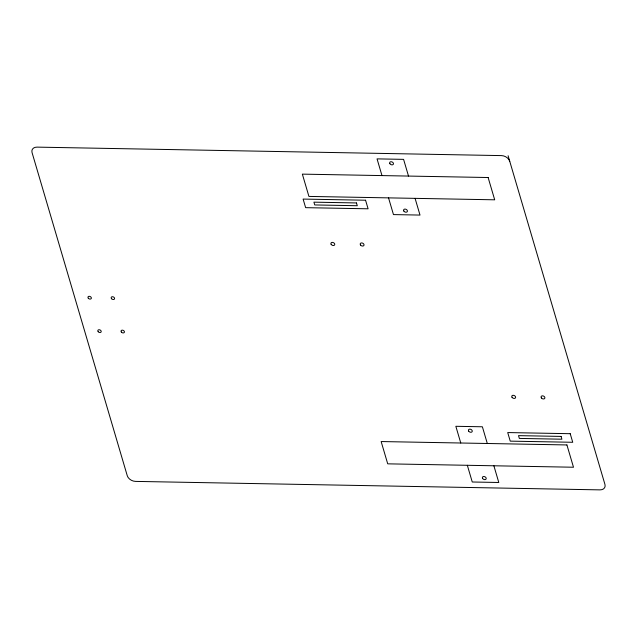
<?xml version="1.0" encoding="UTF-8"?>
<svg xmlns="http://www.w3.org/2000/svg" width="637" height="637" viewBox="0 0 637 637"><rect width="100%" height="100%" fill="white"/><g stroke="black" fill="none" stroke-linecap="round" stroke-linejoin="round"><path stroke-width="0.96" d="M508.103 155.731L604.951 484.431A7.182 5.12 25.9 0 1 599.958 489.877L135.538 481.397A7.182 5.12 25.9 0 1 127.257 475.704L32.049 152.569A7.182 5.12 25.9 0 1 37.042 147.123L501.462 155.603A7.182 5.12 25.9 0 1 509.743 161.296M408.508 176.075L403.587 159.361L377.048 158.876L381.977 175.589M415.077 198.354L420.006 215.075L393.467 214.589L388.538 197.876M487.305 443.495L482.384 426.782L455.845 426.296L460.766 443.01M493.874 465.774L498.795 482.488L472.256 482.002L467.335 465.289M488.125 177.524L302.36 174.132L308.921 196.419L494.694 199.811L488.125 177.524M365.566 200.225L303.108 199.078L305.641 207.662L368.09 208.801L365.566 200.225M356.465 202.94L313.914 202.16L314.734 204.947L357.285 205.727L356.465 202.94M570.211 433.701L507.713 432.563L510.237 441.138L572.735 442.285L570.211 433.701M561.07 436.417L518.518 435.636L519.338 438.423L561.89 439.204L561.07 436.417M566.922 444.944L381.149 441.552L387.718 463.84L573.491 467.232L566.922 444.944M389.868 163.669A2.022 1.441 25.9 0 0 393.196 164.426A2.022 1.441 25.9 0 0 391.588 161.79A2.022 1.441 25.9 0 0 389.868 163.669M403.818 211.022A2.022 1.441 25.9 0 0 407.147 211.787A2.022 1.441 25.9 0 0 405.538 209.143A2.022 1.441 25.9 0 0 403.818 211.022M482.615 478.443A2.022 1.441 25.9 0 0 485.943 479.199A2.022 1.441 25.9 0 0 484.335 476.564A2.022 1.441 25.9 0 0 482.615 478.443M468.665 431.09A2.022 1.441 25.9 0 0 471.993 431.846A2.022 1.441 25.9 0 0 470.385 429.211A2.022 1.441 25.9 0 0 468.665 431.09M360.526 245.006A2.022 1.441 25.9 0 0 363.846 245.516A2.022 1.441 25.9 0 0 361.959 242.952A2.022 1.441 25.9 0 0 360.526 245.006M331.121 244.29A2.022 1.441 25.9 0 0 334.449 245.118A2.022 1.441 25.9 0 0 332.912 242.458A2.022 1.441 25.9 0 0 331.121 244.29M541.41 397.958A2.022 1.441 25.9 0 0 544.723 398.404A2.022 1.441 25.9 0 0 542.788 395.864A2.022 1.441 25.9 0 0 541.41 397.958M512.037 397.289A2.022 1.441 25.9 0 0 515.373 397.974A2.022 1.441 25.9 0 0 513.677 395.354A2.022 1.441 25.9 0 0 512.037 397.289M111.579 298.721A1.792 1.282 25.9 0 0 114.493 298.912A1.792 1.282 25.9 0 0 112.566 296.731A1.792 1.282 25.9 0 0 111.579 298.721M88.296 298.22A1.792 1.282 25.9 0 0 91.234 298.554A1.792 1.282 25.9 0 0 89.443 296.316A1.792 1.282 25.9 0 0 88.296 298.22M121.372 332.076A1.792 1.282 25.9 0 0 124.311 332.395A1.792 1.282 25.9 0 0 122.503 330.165A1.792 1.282 25.9 0 0 121.372 332.076M98.202 331.71A1.792 1.282 25.9 0 0 101.116 331.925A1.792 1.282 25.9 0 0 99.205 329.735A1.792 1.282 25.9 0 0 98.202 331.71"/></g></svg>
